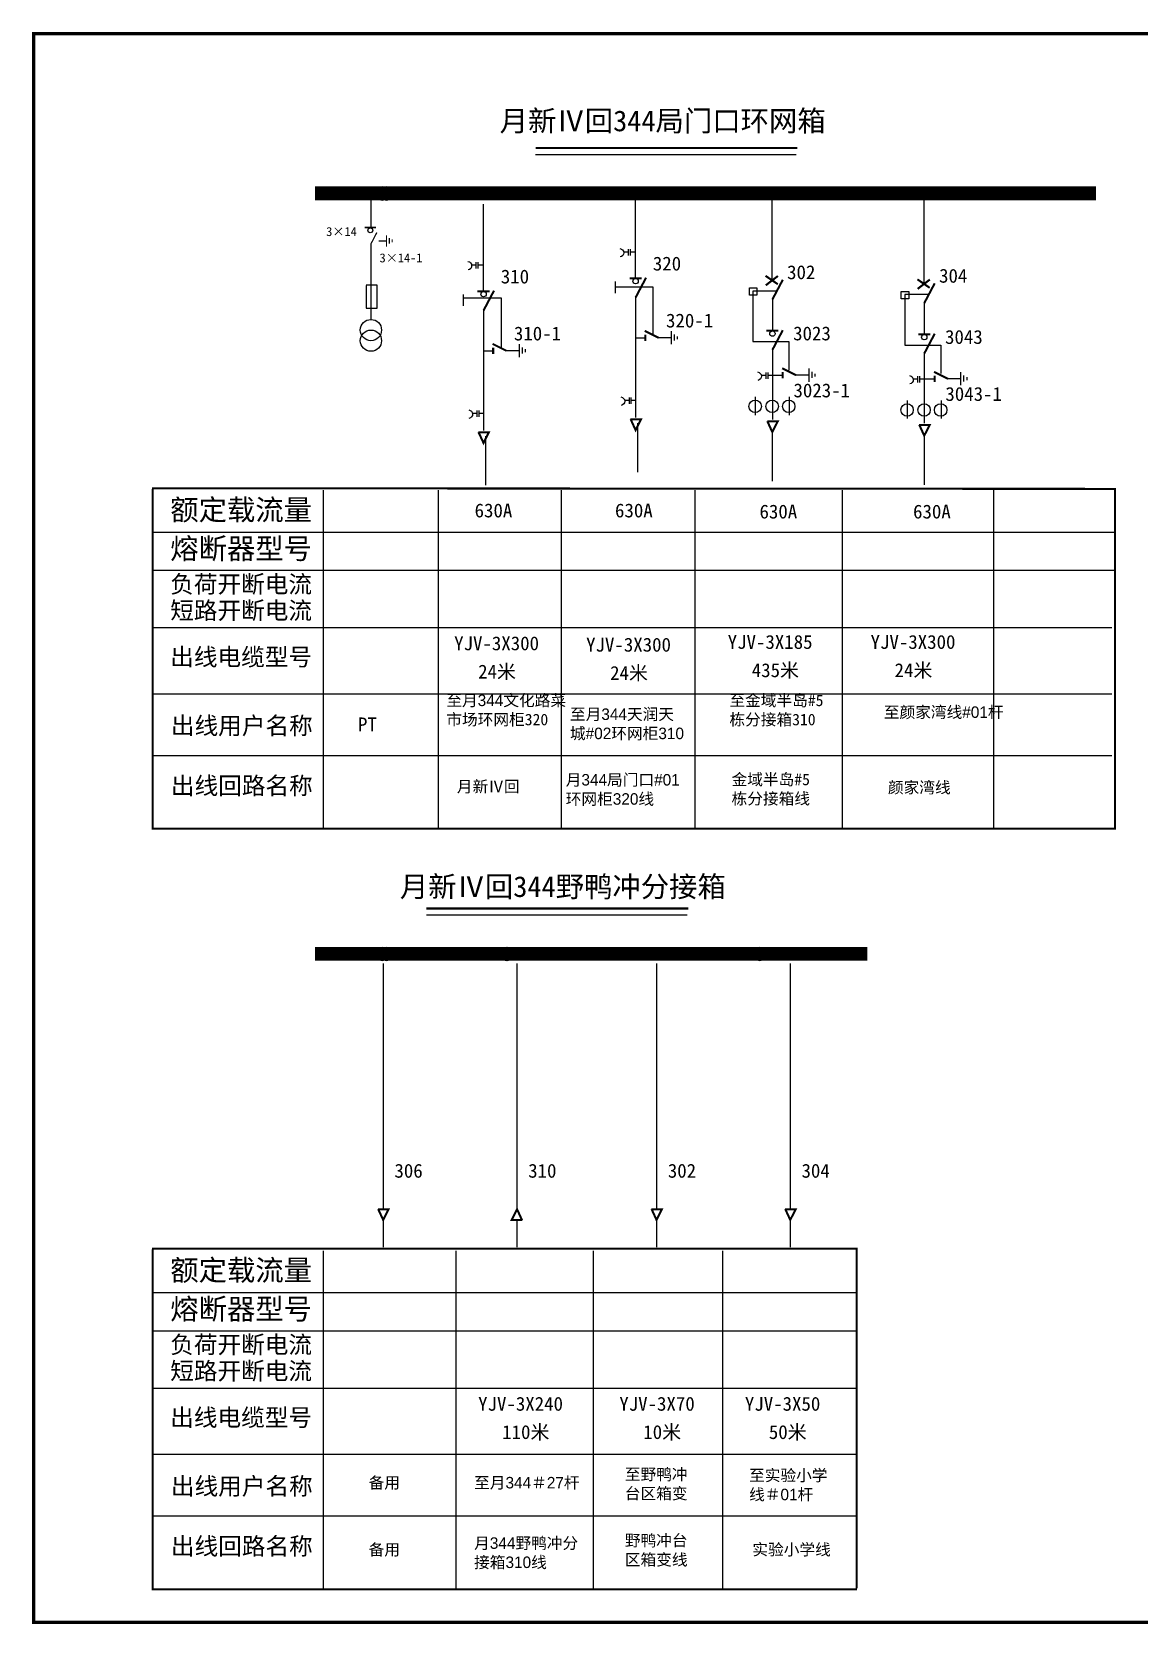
# Model space of a CAD drawing. Extents: x -2 to 472, y -245 to -15.
# Drawn here: x -2.1 to 157.7, y -244.7 to -15 of the extents above; entities that cross this region are included whole.
import ezdxf

# ---------------------------------------------------------------- set-up
doc = ezdxf.new("R2010")
doc.units = 0
doc.header["$LTSCALE"] = 0.774411
doc.linetypes.add('ACAD_ISO02W100', pattern=[15, 12, -3])
doc.layers.get('0').update_dxf_attribs({"linetype": 'CONTINUOUS'})
doc.layers.add('2', color=7, linetype='CONTINUOUS')
doc.styles.add('HZ', font='')
doc.styles.add('hztxt_txtstyle_2.70_0_0', font='simkai.ttf', dxfattribs={"height": 2.7})
doc.styles.get("Standard").update_dxf_attribs({"font": '', "height": 2.5})
doc.styles.add('STYLE1', font='', dxfattribs={"height": 2.6})
doc.styles.get('HZ').set_extended_font_data('楷体_GB2312')
doc.styles.get('Standard').set_extended_font_data('SimSun')
doc.styles.get('STYLE1').set_extended_font_data('KaiTi_GB2312')

# ---------------------------------------------------------------- blocks, each defined once
blk = doc.blocks.new('JD')
for points in [[(-2, 0.2), (-2, -0.2), (2, 0.2), (2, -0.2)], [(1, -1.2), (1, -0.8), (-1, -1.2), (-1, -0.8)], [(-0.5, -1.8), (-0.5, -2.2), (0.5, -1.8), (0.5, -2.2)]]:
    blk.add_trace(points)

msp = doc.modelspace()

# ---------------------------------------------------------------- linework, layer by layer
at = {"color": 0}
for p, q in [((84.95, -38), (84.95, -50.51)), ((104.68, -38.3), (104.68, -50.81)), ((126.6, -38.81), (126.6, -51.32)), ((46.78, -39.33), (46.78, -43.18)), ((63.01, -39.87), (63.01, -52.38)), ((46.8, -45.56), (46.8, -56.47)), ((47.95, -45.13), (49.05, -45.13)), ((63.07, -55.11), (63.07, -72.53)), ((85.01, -53.24), (85.01, -70.66)), ((104.74, -53.54), (104.74, -58.11)), ((126.66, -54.05), (126.66, -58.62)), ((85.01, -59.15), (86.39, -59.15)), ((88.2, -59.11), (90.09, -59.11)), ((63.07, -61.02), (64.45, -61.02)), ((66.26, -60.98), (68.14, -60.98)), ((104.74, -60.9), (104.74, -70.95)), ((126.66, -61.41), (126.66, -71.47)), ((104.85, -64.54), (106.24, -64.54)), ((108.04, -64.5), (109.93, -64.5)), ((126.77, -65.05), (128.16, -65.05)), ((129.97, -65.01), (131.85, -65.01)), ((63.32, -73.33), (63.32, -80.42)), ((85.27, -71.46), (85.27, -78.55)), ((104.73, -72.75), (104.73, -79.84)), ((126.65, -73.26), (126.65, -80.35)), ((39.94, -81.14), (39.94, -129.98)), ((56.53, -81.14), (56.53, -129.98)), ((74.25, -81.14), (74.25, -129.98)), ((93.57, -81.14), (93.57, -129.98)), ((114.8, -81.14), (114.8, -129.98)), ((136.64, -81.14), (136.64, -129.98)), ((15.18, -87.18), (154.01, -87.18)), ((15.47, -92.68), (154.01, -92.68)), ((15.47, -100.95), (153.72, -100.95)), ((15.47, -110.5), (153.72, -110.5)), ((15.47, -119.39), (153.72, -119.39)), ((48.58, -149.41), (48.58, -184.79)), ((67.88, -149.41), (67.88, -184.79)), ((88.03, -149.41), (88.03, -184.79)), ((107.32, -149.41), (107.32, -184.79)), ((48.58, -186.58), (48.58, -190.34)), ((67.87, -186.58), (67.87, -190.34)), ((88.02, -186.58), (88.02, -190.34)), ((107.32, -186.58), (107.32, -190.34)), ((39.94, -190.86), (39.94, -239.7)), ((59.07, -190.86), (59.07, -239.7)), ((78.88, -190.86), (78.88, -239.7)), ((97.56, -190.86), (97.56, -239.7)), ((15.18, -196.9), (116.91, -196.9)), ((15.47, -202.4), (116.91, -202.4)), ((15.47, -210.67), (116.91, -210.67)), ((15.47, -220.22), (116.91, -220.22)), ((15.47, -229.11), (116.91, -229.11))]:
    msp.add_line(p, q, dxfattribs=at)
at = {"color": 0, "linetype": 'Continuous'}
for p, q in [((105.39, -52.4), (101.92, -52.4)), ((101.92, -52.4), (101.92, -59.67)), ((127.32, -52.91), (123.84, -52.91)), ((123.84, -52.91), (123.84, -60.18)), ((90.14, -58.18), (90.14, -60.08)), ((90.58, -58.67), (90.58, -59.55)), ((91.02, -58.93), (91.02, -59.33)), ((101.92, -59.67), (107.13, -59.67)), ((107.13, -59.67), (107.13, -63.8)), ((68.2, -60.05), (68.2, -61.95)), ((68.64, -60.54), (68.64, -61.42)), ((69.08, -60.8), (69.08, -61.2)), ((123.84, -60.18), (129.06, -60.18)), ((129.06, -60.18), (129.06, -64.31)), ((109.98, -63.57), (109.98, -65.47)), ((110.42, -64.06), (110.42, -64.94)), ((110.86, -64.32), (110.86, -64.72)), ((131.9, -64.09), (131.9, -65.99)), ((132.34, -64.58), (132.34, -65.46)), ((132.78, -64.83), (132.78, -65.24)), ((102.26, -67.66), (102.26, -70.29)), ((107.16, -67.66), (107.16, -70.29)), ((124.18, -68.17), (124.18, -70.8)), ((129.09, -68.17), (129.09, -70.8))]:
    msp.add_line(p, q, dxfattribs=at)
at = {"linetype": 'Continuous', "const_width": 0.5}
msp.add_lwpolyline([(-1.87, -15.25), (470.3, -15.25), (470.3, -244.48), (-1.87, -244.48)], close=True, dxfattribs=at)
at = {"color": 0}
for points, const_width in [([(70.57, -31.76), (108.36, -31.76)], 0.3), ([(38.76, -38.3), (151.42, -38.3)], 2), ([(45.9, -43.23), (47.54, -43.23)], 0.278), ([(46.8, -45.61), (47.67, -43.94)], 0.175), ([(84.13, -50.55), (85.89, -50.55)], 0.3), ([(85.01, -53.32), (86.51, -50.47)], 0.3), ([(103.75, -50.2), (105.52, -51.41)], 0.3), ([(103.78, -51.57), (105.54, -50.22)], 0.3), ([(62.18, -52.42), (63.95, -52.42)], 0.3), ([(63.07, -55.19), (64.57, -52.34)], 0.3), ([(104.74, -53.61), (106.24, -50.77)], 0.3), ([(125.67, -50.71), (127.44, -51.93)], 0.3), ([(125.7, -52.08), (127.46, -50.74)], 0.3), ([(126.66, -54.13), (128.16, -51.28)], 0.3), ([(86.32, -58.15), (88.32, -59.15)], 0.3), ([(86.39, -58.69), (86.39, -59.61)], 0.3), ([(103.85, -58.12), (105.62, -58.12)], 0.3), ([(104.74, -60.89), (106.24, -58.04)], 0.3), ([(125.78, -58.63), (127.54, -58.63)], 0.3), ([(126.66, -61.4), (128.16, -58.55)], 0.3), ([(64.37, -60.02), (66.37, -61.02)], 0.3), ([(64.45, -60.55), (64.45, -61.48)], 0.3), ([(106.16, -63.54), (108.16, -64.54)], 0.3), ([(106.24, -64.08), (106.24, -65)], 0.3), ([(128.08, -64.05), (130.08, -65.05)], 0.3), ([(128.16, -64.59), (128.16, -65.51)], 0.3), ([(84.26, -70.9), (85.79, -70.9), (85, -72.45), (84.28, -70.88)], 0.3), ([(103.99, -71.2), (105.51, -71.2), (104.73, -72.75), (104.01, -71.17)], 0.3), ([(62.31, -72.77), (63.84, -72.77), (63.06, -74.32), (62.33, -72.75)], 0.3), ([(125.91, -71.71), (127.44, -71.71), (126.65, -73.26), (125.93, -71.68)], 0.3), ([(15.24, -80.85), (154.3, -80.94)], 0.3), ([(15.32, -129.86), (15.33, -80.94)], 0.3), ([(154.16, -80.94), (154.16, -129.86)], 0.3), ([(154.3, -129.98), (15.18, -129.98)], 0.3), ([(54.81, -141.48), (92.61, -141.48)], 0.3), ([(38.76, -148.02), (118.43, -148.02)], 2), ([(47.83, -184.87), (49.36, -184.87), (48.58, -186.41), (47.85, -184.84)], 0.3), ([(68.64, -186.43), (67.11, -186.43), (67.9, -184.88), (68.62, -186.46)], 0.3), ([(87.28, -184.87), (88.8, -184.87), (88.02, -186.41), (87.3, -184.84)], 0.3), ([(106.57, -184.87), (108.1, -184.87), (107.32, -186.41), (106.59, -184.84)], 0.3), ([(15.24, -190.57), (117.06, -190.57)], 0.3), ([(15.32, -239.58), (15.33, -190.66)], 0.3), ([(116.91, -190.66), (116.91, -239.58)], 0.3), ([(116.95, -239.7), (15.18, -239.7)], 0.3)]:
    msp.add_lwpolyline(points, dxfattribs=dict(at, const_width=const_width))
for points in [[(70.57, -32.69), (108.18, -32.69)], [(61.97, -48.23), (61.97, -49.14)], [(62.25, -48.23), (62.25, -49.14)], [(83.92, -46.78), (83.29, -46.78)], [(83.92, -46.36), (83.92, -47.27)], [(84.2, -46.36), (84.2, -47.27)], [(84.92, -46.78), (84.2, -46.78)], [(61.97, -48.65), (61.34, -48.65)], [(62.98, -48.65), (62.25, -48.65)], [(46.1, -51.6), (46.1, -54.88), (47.72, -54.88), (47.72, -51.57), (46.1, -51.57)], [(82.06, -51), (82.06, -52.68)], [(60.11, -52.87), (60.11, -54.55)], [(103.78, -64.17), (103.78, -65.08)], [(104.06, -64.17), (104.06, -65.08)], [(103.78, -64.59), (103.15, -64.59)], [(104.78, -64.59), (104.06, -64.59)], [(125.7, -65.1), (125.07, -65.1)], [(125.7, -64.68), (125.7, -65.59)], [(125.98, -64.68), (125.98, -65.59)], [(126.71, -65.1), (125.98, -65.1)], [(84.05, -68.19), (83.42, -68.19)], [(84.05, -67.77), (84.05, -68.68)], [(84.33, -67.77), (84.33, -68.68)], [(85.06, -68.19), (84.33, -68.19)], [(62.11, -70.06), (61.48, -70.06)], [(62.11, -69.64), (62.11, -70.55)], [(62.39, -69.64), (62.39, -70.55)], [(63.11, -70.06), (62.39, -70.06)], [(54.81, -142.41), (92.42, -142.41)]]:
    msp.add_lwpolyline(points, dxfattribs=at)
for points in [[(60.8, -48.14, -0.877934), (60.83, -49.35)], [(82.75, -46.27, -0.877934), (82.77, -47.48)], [(102.61, -64.07, -0.877934), (102.63, -65.29)], [(124.53, -64.59, -0.877934), (124.55, -65.8)], [(82.88, -67.68, -0.877934), (82.9, -68.9)], [(60.94, -69.55, -0.877934), (60.96, -70.76)]]:
    msp.add_lwpolyline(points, format="xyb", dxfattribs=at)
at = {"color": 0, "linetype": 'ACAD_ISO02W100'}
for points in [[(87.54, -58.76), (87.54, -51.84), (82.06, -51.84)], [(65.65, -60.66), (65.65, -53.42), (60.17, -53.42)]]:
    msp.add_lwpolyline(points, dxfattribs=at)
at = {"color": 0, "linetype": 'Continuous'}
for points in [[(101.42, -51.94), (102.49, -51.94), (102.49, -53.01), (101.42, -53.01)], [(123.34, -52.46), (124.41, -52.46), (124.41, -53.52), (123.34, -53.52)]]:
    msp.add_lwpolyline(points, close=True, dxfattribs=at)
at = {"color": 0}
for centre, radius in [((48.42, -38.32), 0.996), ((49.04, -38.32), 0.996), ((46.72, -43.63), 0.356), ((63.07, -52.84), 0.384), ((85.01, -50.97), 0.384), ((104.74, -58.54), 0.384), ((126.66, -59.05), 0.384), ((48.42, -148.04), 0.996), ((49.04, -148.04), 0.996), ((66.38, -148.04), 0.996), ((66.47, -148.04), 0.996), ((102.91, -148.04), 0.996)]:
    msp.add_circle(centre, radius, dxfattribs=at)
at = {"color": 0, "linetype": 'Continuous'}
for centre in [(102.26, -69.03), (104.71, -69.03), (107.1, -69.03), (124.18, -69.55), (126.63, -69.55), (129.03, -69.55)]:
    msp.add_circle(centre, 0.897, dxfattribs=at)
at = {"layer": '2', "color": 0}
for centre in [(46.81, -58.03), (46.81, -59.56)]:
    msp.add_circle(centre, 1.53, dxfattribs=at)

# ---------------------------------------------------------------- block references
at = {"color": 0, "xscale": 0.4088746647876285, "yscale": 0.4088746647876285, "zscale": 0.4088746647876306, "rotation": 90}
msp.add_blockref('JD', (49.06, -45.16), dxfattribs=at)

# ---------------------------------------------------------------- texts
at = {"color": 0, "linetype": 'Continuous', "style": 'hztxt_txtstyle_2.70_0_0'}
for s, p in [('3×14', (40.36, -44.46)), ('3×14-1', (48.06, -48.26))]:
    msp.add_text(s, height=1.298, dxfattribs=at).set_placement(p)
at = {"color": 0}
for s, p in [('320', (87.49, -49.43)), ('310', (65.55, -51.3)), ('302', (106.86, -50.68)), ('304', (128.79, -51.19)), ('320-1', (89.39, -57.65)), ('310-1', (67.44, -59.52)), ('3023', (107.73, -59.51)), ('3043', (129.65, -60.02)), ('3023-1', (107.78, -67.73)), ('3043-1', (129.7, -68.24)), ('630A', (61.77, -85.05)), ('630A', (82.03, -85.05)), ('630A', (102.88, -85.21)), ('630A', (125.04, -85.21)), ('YJV-3X300', (58.82, -104.22)), ('YJV-3X300', (77.86, -104.42)), ('YJV-3X185', (98.29, -104.02)), ('YJV-3X300', (118.91, -104.02)), ('24米', (62.28, -108.3)), ('24米', (81.32, -108.5)), ('435米', (101.76, -108.1)), ('24米', (122.37, -108.1)), ('PT', (44.94, -115.92)), ('306', (50.2, -180.32)), ('310', (69.5, -180.32)), ('302', (89.65, -180.32)), ('304', (108.94, -180.32)), ('YJV-3X240', (62.28, -213.94)), ('YJV-3X70', (82.65, -213.94)), ('YJV-3X50', (100.77, -213.94)), ('110米', (65.75, -218.02)), ('10米', (86.11, -218.02)), ('50米', (104.23, -218.02))]:
    msp.add_text(s, height=2, dxfattribs=at).set_placement(p)
at = {"color": 0, "style": 'HZ'}
for s, height, p in [('额定载流量', 3, (17.85, -85.45)), ('熔断器型号', 3, (17.85, -91.05)), ('负荷开断电流', 2.5, (17.85, -95.93)), ('短路开断电流', 2.5, (17.85, -99.73)), ('出线电缆型号', 2.5, (17.85, -106.44)), ('出线用户名称', 2.5, (17.95, -116.35)), ('出线回路名称', 2.5, (17.95, -125.01)), ('月新Ⅳ回344野鸭冲分接箱', 3, (50.98, -139.82)), ('额定载流量', 3, (17.85, -195.16)), ('熔断器型号', 3, (17.85, -200.77)), ('负荷开断电流', 2.5, (17.85, -205.65)), ('短路开断电流', 2.5, (17.85, -209.45)), ('出线电缆型号', 2.5, (17.85, -216.16)), ('出线用户名称', 2.5, (17.95, -226.07)), ('出线回路名称', 2.5, (17.95, -234.73))]:
    msp.add_text(s, height=height, dxfattribs=at).set_placement(p)
at = {"color": 0, "linetype": 'Continuous', "attachment_point": 1, "style": 'STYLE1'}
for s, insert, char_height, width in [('{\\fSimSun|b0|i0|c134|p2;月新Ⅳ回344局门口环网箱}', (65.39, -26.34), 3, 51.0492), ('至月{\\f\uffbfﾬￌﾣﾤ_GB2312|b0|i0|c134|p49;344}文化路菜市场环网柜320', (57.69, -110.62), 1.659, 17.9705), ('{\\f\uffbfﾬￌﾣﾤ_GB2312|b0|i0|c134|p49;至月344天润天\\P城#02环网柜310}', (75.53, -112.62), 1.659, 23.6319), ('至金域半岛#5栋分接箱310', (98.54, -110.62), 1.659, 14.322), ('{\\f\uffbfﾬￌﾣﾤ_GB2312|b0|i0|c134|p49;至颜家湾线#01杆}', (120.82, -112.32), 1.659, 17.9705), ('月新Ⅳ回', (59.21, -123.05), 1.659, 17.9705), ('{\\f\uffbfﾬￌﾣﾤ_GB2312|b0|i0|c134|p49;月344局门口#01环网柜320线}', (74.92, -122.08), 1.659, 17.9705), ('金域半岛#5栋分接箱线', (98.85, -122.03), 1.659, 11.5958), ('{\\f\uffbfﾬￌﾣﾤ_GB2312|b0|i0|c134|p49;颜家湾线}', (121.41, -123.19), 1.659, 17.9705), ('{\\f\uffbfﾬￌﾣﾤ_GB2312|b0|i0|c134|p49;至野鸭冲台区箱变}', (83.45, -222.28), 1.659, 10.2025), ('{\\f\uffbfﾬￌﾣﾤ_GB2312|b0|i0|c134|p49;至实验小学线＃01杆}', (101.38, -222.43), 1.659, 11.6856), ('{\\f\uffbfﾬￌﾣﾤ_GB2312|b0|i0|c134|p49;备用}', (46.48, -223.49), 1.659, 17.9705), ('{\\f\uffbfﾬￌﾣﾤ_GB2312|b0|i0|c134|p49;至月344＃27杆}', (61.7, -223.49), 1.659, 17.9705), ('{\\f\uffbfﾬￌﾣﾤ_GB2312|b0|i0|c134|p49;月344野鸭冲分接箱310线}', (61.7, -232.21), 1.659, 15.8111), ('{\\f\uffbfﾬￌﾣﾤ_GB2312|b0|i0|c134|p49;野鸭冲台区箱变线}', (83.45, -231.83), 1.659, 10.2025), ('{\\f\uffbfﾬￌﾣﾤ_GB2312|b0|i0|c134|p49;备用}', (46.48, -233.15), 1.659, 17.9705), ('{\\f\uffbfﾬￌﾣﾤ_GB2312|b0|i0|c134|p49;实验小学线}', (101.85, -233.14), 1.659, 17.9705)]:
    msp.add_mtext(s, dxfattribs=dict(at, insert=insert, char_height=char_height, width=width))

doc.saveas('drawing.dxf')
